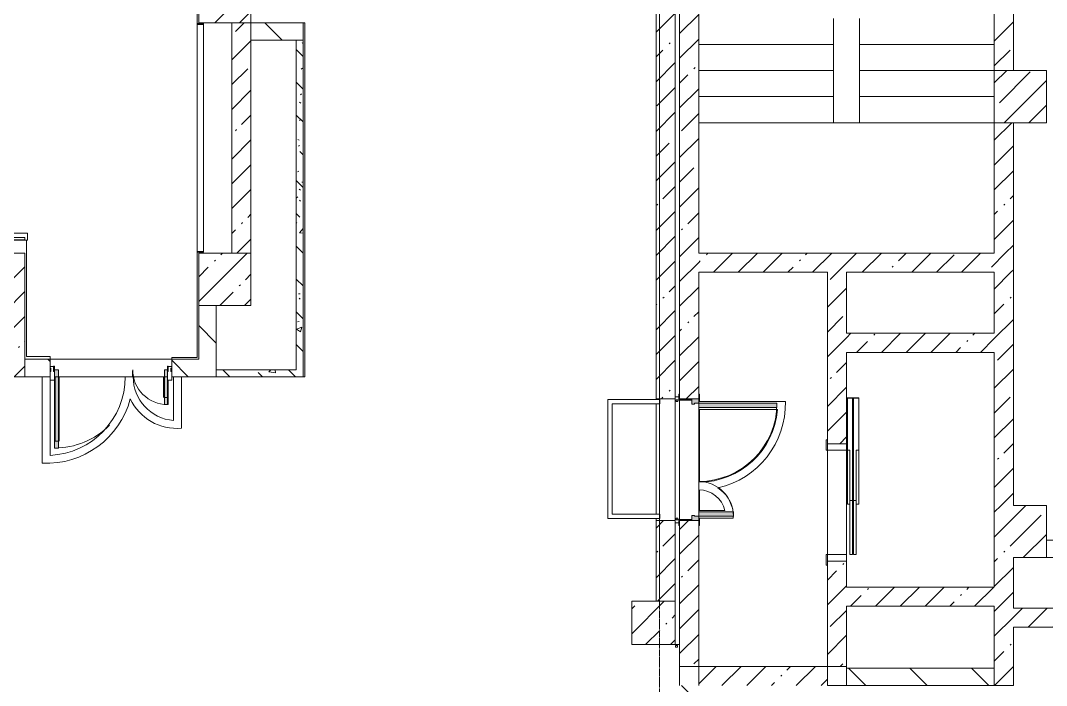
# Model space of a CAD drawing. Header units: millimetres. Extents: x 81548 to 272142, y -8553 to 29000.
# Drawn here: x 176092 to 187892, y 10230 to 17875 of the extents above; entities that cross this region are included whole.
import ezdxf

# ---------------------------------------------------------------- set-up
doc = ezdxf.new("R2010")
doc.units = ezdxf.units.MM
doc.linetypes.add('Осевая', pattern=[31.75, 6.35, -4.7625, 15.875, -4.7625])
for name, color, linetype, lineweight, true_color in [('A-DETL-GENF-3', 7, 'Continuous', 5, 0xe2e2e2), ('A-DETL-GENF-5', 7, 'Continuous', 5, 0xaaaaaa), ('A-DOOR-2', 7, 'Continuous', 5, 0xe2e2e2), ('A-DOOR-3', 7, 'Continuous', 5, 0xaaaaaa), ('A-DOOR-FRAM-1', 7, 'Continuous', 5, 0xe2e2e2), ('A-DOOR-FRAM-3', 7, 'Continuous', 5, 0xaaaaaa), ('A-FLOR-1', 7, 'Continuous', 5, 0xaaaaaa), ('A-WALL-PATT-1', 7, 'Continuous', 5, 0x787878), ('I-WALL-6', 7, 'Continuous', 5, 0x787878)]:
    doc.layers.add(name, color=color, linetype=linetype, lineweight=lineweight, true_color=true_color)
for name, color, linetype, lineweight in [('A-GLAZ-CWMG-2', 7, 'Continuous', 5), ('A-WALL', 7, 'Continuous', 9), ('A-WALL-3', 7, 'Continuous', 5), ('I-WALL-4', 7, 'Continuous', 5), ('S-COLS-3', 7, 'Continuous', 5), ('S-STRS-1', 7, 'Continuous', 5), ('Оси', 7, 'Continuous', 9), ('Оси-2', 7, 'Осевая', 9)]:
    doc.layers.add(name, color=color, linetype=linetype, lineweight=lineweight)
pattern_1 = [(135, (145131.5, 0), (-353.5534, -353.5534), [])]
pattern_2 = [(45, (145131.5, 0), (-285.123, 285.123), []), (45, (145416.64, 0), (-285.123, 285.123), [504.031, -100.806, 16.764, -84.042])]
pattern_3 = [(135, (145131.5, 0), (-377.171, -377.171), [533.4, -88.9, 17.78, -88.9]), (135, (145131.5, 376.94), (-377.171, -377.171), []), (50, (145131.5, 0), (637.6445, -55.7866), [66.675, -733.425]), (355, (145131.5, 0), (-123.349, 668.699), [53.34, -586.74]), (100.451, (145184.65, -4.65), (514.299, 612.908), [56.665, -623.315]), (46.184, (145131.5, 177.8), (948.776, -147.15), [100.012, -1100.137]), (96.636, (145210.6, 165.5), (830.91, 865.997), [84.998, -934.973]), (351.184, (145131.5, 177.8), (830.918, 865.988), [80.01, -880.11]), (21, (145220.4, 133.35), (530.6506, -357.928), [66.675, -733.425]), (326, (145220.4, 133.35), (216.308, 644.658), [53.34, -586.74]), (71.451, (145264.64, 103.5), (746.96, 286.724), [56.665, -623.315]), (37.5, (145131.52, 0), (10.8105, 295.9426), [16.764, -562.864, 16.764, -578.866, -588.962]), (37.5, (145131.52, 0), (10.8105, 295.9426), [-1175.258, 16.764, -572.198]), (7.5, (145131.52, 0), (233.8692, 350.6318), [16.764, -322.834, 16.764, -549.529, -224.472]), (7.5, (145131.52, 0), (233.8692, 350.6318), [-905.891, 16.764, -207.708]), (327.5, (144933.27, 0), (474.5678, -20.0513), [16.764, -205.486, 16.764, -676.656, -920.115]), (327.5, (144933.27, 0), (474.5678, -20.0513), [-915.67, 16.764, -903.351]), (317.5, (144844.37, 0), (518.452, 88.9934), [16.764, -272.161, 16.764, -443.738, -653.415]), (317.5, (144844.37, 0), (518.452, 88.9934), [-749.427, 16.764, -636.651])]

# ---------------------------------------------------------------- blocks, each defined once
blk = doc.blocks.new('BSC_Колонна _Прямоугольная - 600х600-V57-2_10_3_птичка')
at = {"layer": 'S-COLS-3'}
h = blk.add_hatch(dxfattribs=at)
h.set_pattern_fill('FP_85', color=256, style=0, pattern_type=2)
h.set_pattern_definition([(45, (-42460, -17000), (-285.123, 285.123), []), (45, (-42174.88, -17000), (-285.123, 285.123), [504.031, -100.806, 16.764, -84.042])])
h.paths.add_polyline_path([(-300, -300), (300, -300), (300, 300), (-300, 300)])
for p, q in [((300, 300), (-300, 300)), ((-300, 300), (-300, -300)), ((300, -300), (300, 300)), ((-300, -300), (300, -300))]:
    blk.add_line(p, q, dxfattribs=at)
blk = doc.blocks.new('BSC_Колонна _Прямоугольная - 600х600-V71-2_10_3_птичка')
at = {"layer": 'S-COLS-3'}
h = blk.add_hatch(dxfattribs=at)
h.set_pattern_fill('FP_98', color=256, style=0, pattern_type=2)
h.set_pattern_definition([(45, (-33310, -18150), (-285.123, 285.123), []), (45, (-33024.88, -18150), (-285.123, 285.123), [504.031, -100.806, 16.764, -84.042])])
h.paths.add_polyline_path([(-300, -300), (300, -300), (300, 300), (-300, 300), (-300, 12)])
for p, q in [((300, 300), (-300, 300)), ((-300, 300), (-300, -300)), ((300, -300), (300, 300)), ((-300, -300), (300, -300))]:
    blk.add_line(p, q, dxfattribs=at)
blk = doc.blocks.new('BSC_Колонна _Прямоугольная - 600х600-V81-2_10_3_птичка')
at = {"layer": 'S-COLS-3'}
h = blk.add_hatch(dxfattribs=at)
h.set_pattern_fill('FP_102', color=256, style=0, pattern_type=2)
h.set_pattern_definition([(45, (-33310, -14900), (-285.123, 285.123), []), (45, (-33024.88, -14900), (-285.123, 285.123), [504.031, -100.806, 16.764, -84.042])])
h.paths.add_polyline_path([(-300, -300), (300, -300), (300, 300), (-300, 300), (-300, -208)])
for p, q in [((300, 300), (-300, 300)), ((-300, 300), (-300, -300)), ((300, -300), (300, 300)), ((-300, -300), (300, -300))]:
    blk.add_line(p, q, dxfattribs=at)
blk = doc.blocks.new('110_Дверь_СКБ_2Ст - Д-2 1450x2100h_Лестничная клетка EIS60-31576737-2_10_3_птичка')
at = {"layer": 'A-DOOR-2'}
for points in [[(-587.5, 852.6), (-587.5, 1010), (-637.5, 1010), (-637.5, 110), (-587.5, 110)], [(662.5, 510), (612.5, 510), (612.5, 110), (662.5, 110)], [(712.5, 30), (697.5, 30), (697.5, -110), (712.5, -110), (712.5, -75.9)]]:
    blk.add_hatch(color=256, dxfattribs=at).paths.add_polyline_path(points)
h = blk.add_hatch(color=256, dxfattribs=at)
h.paths.add_polyline_path([(712.5, 110), (662.5, 110), (662.5, 60), (652.5, 60), (652.5, 30), (712.5, 30)])
h.paths.add_polyline_path([(-627.5, 30), (-627.5, 60), (-637.5, 60), (-637.5, 110), (-687.5, 110), (-687.5, 30)])
at = {"layer": 'A-DOOR-FRAM-1'}
for points in [[(-672.5, 110), (-672.5, 118), (-742.5, 118), (-742.5, 110), (-697.3, 110)], [(-672.5, 30), (-687.5, 30), (-687.5, -110), (-672.5, -110), (-672.5, -75.9)], [(767.5, 110), (767.5, 118), (697.5, 118), (697.5, 110)], [(-672.5, -110), (-742.5, -110), (-742.5, -118), (-672.5, -118)], [(767.5, -118), (767.5, -110), (697.5, -110), (697.5, -118)]]:
    blk.add_hatch(color=256, dxfattribs=at).paths.add_polyline_path(points)
at = {"layer": 'A-DOOR-3'}
for p, q in [((-637.5, 1010), (-637.5, 110)), ((-587.5, 1010), (-637.5, 1010)), ((-587.5, 110), (-587.5, 1010)), ((662.5, 510), (612.5, 510)), ((612.5, 510), (612.5, 110)), ((662.5, 110), (662.5, 510)), ((-637.5, 110), (-587.5, 110)), ((612.5, 110), (662.5, 110))]:
    blk.add_line(p, q, dxfattribs=at)
for centre, radius, start, end in [((-637.5, 110), 900, 0, 90), ((662.5, 110), 400, 90, 180)]:
    blk.add_arc(centre, radius, start, end, dxfattribs=at)
at = {"layer": 'A-DOOR-FRAM-3'}
for p, q in [((-672.5, 118), (-742.5, 118)), ((-742.5, 118), (-742.5, 110)), ((-742.5, 110), (-672.5, 110)), ((-637.5, 110), (-687.5, 110)), ((-687.5, 110), (-687.5, 30)), ((-687.5, 30), (-627.5, 30)), ((-672.5, 30), (-687.5, 30)), ((-687.5, 30), (-687.5, -110)), ((-672.5, 110), (-672.5, 118)), ((-672.5, -110), (-672.5, 30)), ((-637.5, 60), (-637.5, 110)), ((-627.5, 60), (-637.5, 60)), ((-627.5, 30), (-627.5, 60)), ((662.5, 60), (652.5, 60)), ((652.5, 60), (652.5, 30)), ((652.5, 30), (712.5, 30)), ((662.5, 110), (662.5, 60)), ((712.5, 110), (662.5, 110)), ((767.5, 118), (697.5, 118)), ((697.5, 118), (697.5, 110)), ((697.5, 110), (767.5, 110)), ((712.5, 30), (697.5, 30)), ((697.5, 30), (697.5, -110)), ((712.5, 30), (712.5, 110)), ((712.5, -110), (712.5, 30)), ((767.5, 110), (767.5, 118)), ((-672.5, -110), (-742.5, -110)), ((-742.5, -110), (-742.5, -118)), ((-742.5, -118), (-672.5, -118)), ((-687.5, -110), (-672.5, -110)), ((-672.5, -118), (-672.5, -110)), ((697.5, -110), (712.5, -110)), ((767.5, -110), (697.5, -110)), ((697.5, -110), (697.5, -118)), ((697.5, -118), (767.5, -118)), ((767.5, -118), (767.5, -110))]:
    blk.add_line(p, q, dxfattribs=at)
blk = doc.blocks.new('BSC_Колонна _Прямоугольная - 500х500-V141-2_10_3_птичка')
at = {"layer": 'S-COLS-3'}
h = blk.add_hatch(dxfattribs=at)
h.set_pattern_fill('FP_160', color=256, style=0, pattern_type=2)
h.set_pattern_definition([(45, (-38240, -10950), (-285.123, 285.123), []), (45, (-37954.88, -10950), (-285.123, 285.123), [504.031, -100.806, 16.764, -84.042])])
h.paths.add_polyline_path([(-250, -250), (250, -250), (250, 250), (-250, 250)])
for p, q in [((250, 250), (-250, 250)), ((-250, 250), (-250, -250)), ((250, -250), (250, 250)), ((-250, -250), (250, -250))]:
    blk.add_line(p, q, dxfattribs=at)
blk = doc.blocks.new('DOR_Дверь лифта - 1350х2050h-V146-2_10_3_птичка')
at = {"layer": 'A-DOOR-3'}
for p, q in [((-600, 125), (-720, 125)), ((-720, 125), (-720, 110)), ((-600, 110), (-600, 125)), ((720, 125), (600, 125)), ((600, 125), (600, 110)), ((720, 110), (720, 125)), ((-720, 110), (-600, 110)), ((-675, 110), (-675, -110)), ((-600, 110), (-675, 110)), ((600, 110), (-600, 110)), ((-600, 110), (-600, -110)), ((600, -110), (600, 110)), ((675, 110), (600, 110)), ((600, 110), (720, 110)), ((675, -110), (675, 110)), ((-675, -110), (-600, -110)), ((-600, -110), (600, -110)), ((600, -110), (675, -110)), ((-600, -150), (-600, -180)), ((20, -150), (-600, -150)), ((-600, -180), (20, -180)), ((-600, -190), (-600, -220)), ((20, -190), (-600, -190)), ((-600, -220), (20, -220)), ((-20, -120), (-20, -150)), ((600, -120), (-20, -120)), ((-20, -150), (600, -150)), ((-20, -220), (-20, -250)), ((600, -220), (-20, -220)), ((20, -180), (20, -150)), ((20, -220), (20, -190)), ((600, -150), (600, -120)), ((600, -250), (600, -220)), ((-20, -250), (600, -250))]:
    blk.add_line(p, q, dxfattribs=at)
at = {"layer": 'A-DOOR-FRAM-3'}
for p, q in [((600, -117), (600, -120)), ((1203, -117), (600, -117)), ((1203, -183), (1203, -117)), ((1200, -180), (20, -180)), ((20, -180), (20, -183)), ((20, -183), (1203, -183)), ((1203, -187), (20, -187)), ((20, -187), (20, -190)), ((20, -190), (1200, -190)), ((600, -120), (1200, -120)), ((1200, -120), (1200, -180)), ((1200, -190), (1200, -250)), ((1203, -253), (1203, -187)), ((600, -250), (600, -253)), ((1200, -250), (600, -250)), ((600, -253), (1203, -253))]:
    blk.add_line(p, q, dxfattribs=at)
blk = doc.blocks.new('Прямоугольный импост - Импост структурный с накладкой - 160мм Темный-32479175-2_10_3_птичка')
at = {"layer": 'A-GLAZ-CWMG-2'}
for p, q in [((-50, 40), (-50, 140)), ((-50, 140), (0, 140)), ((0, 140), (0, 40)), ((-40, 40), (-50, 40)), ((-50, -17), (-50, 0)), ((-50, 0), (-40, 0)), ((-40, 0), (-40, 40)), ((-10, 40), (-10, 0)), ((0, 40), (-10, 40)), ((-10, 0), (0, 0)), ((0, 0), (0, -17)), ((0, -17), (-50, -17))]:
    blk.add_line(p, q, dxfattribs=at)
blk = doc.blocks.new('Дверь_Витражная_остекление_ - Д-39_л_ Актовый-32481803-2_10_3_птичка')
at = {"layer": 'A-DETL-GENF-3'}
for points in [[(605, 920), (605, 20), (650, 20), (650, 920)], [(-660, 420), (-660, 140), (-650, 140), (-650, 40), (-660, 40), (-660, 20), (-615, 20), (-615, 420)]]:
    blk.add_hatch(color=256, dxfattribs=at).paths.add_polyline_path(points)
at = {"layer": 'A-DETL-GENF-5'}
for p, q in [((596, 840), (596, 100)), ((650, 920), (605, 920)), ((605, 920), (605, 20)), ((650, 920), (605, 920)), ((605, 920), (605, 20)), ((650, 840), (605, 840)), ((640, 840), (640, 100)), ((650, 920), (650, 140)), ((650, 140), (650, 920)), ((-660, 420), (-615, 420)), ((-660, 420), (-660, 140)), ((-615, 420), (-660, 420)), ((-660, 420), (-660, 140)), ((-615, 420), (-615, 20)), ((-615, 20), (-615, 420)), ((-660, 340), (-615, 340)), ((-650, 340), (-650, 140)), ((-606, 340), (-606, 100)), ((-650, 100), (-615, 100)), ((-615, 20), (-650, 20)), ((-650, 20), (-615, 20)), ((650, 100), (605, 100)), ((605, 20), (650, 20)), ((605, 20), (650, 20)), ((650, 40), (650, 20)), ((650, 20), (650, 40))]:
    blk.add_line(p, q, dxfattribs=at)
at = {"layer": 'A-DOOR-3'}
for p, q in [((650, 920), (650, 140)), ((-650, 420), (-650, 140)), ((-650, 20), (-660, 20)), ((-660, 20), (-660, -20)), ((-650, 40), (-650, 20)), ((-650, -20), (-650, 20)), ((650, 40), (650, 20)), ((660, 20), (650, 20)), ((650, 20), (650, -20)), ((660, -20), (660, 20)), ((-660, -20), (-650, -20)), ((650, -20), (660, -20))]:
    blk.add_line(p, q, dxfattribs=at)
for centre, radius, start, end in [((650, 20), 900, 90, 134.8292), ((-650, 20), 400, 360, 90), ((650, 20), 900, 174.8223, 180)]:
    blk.add_arc(centre, radius, start, end, dxfattribs=at)
blk = doc.blocks.new('Прямоугольный импост - Импост структурный с накладкой - 160мм Темный-32479277-2_10_3_птичка')
at = {"layer": 'A-GLAZ-CWMG-2'}
for p, q in [((0, 140), (-50, 140)), ((-50, 140), (-50, 40)), ((0, 40), (0, 140)), ((-50, 40), (-40, 40)), ((-40, 0), (-50, 0)), ((-50, 0), (-50, -17)), ((-40, 40), (-40, 0)), ((-10, 0), (-10, 40)), ((-10, 40), (0, 40)), ((0, 0), (-10, 0)), ((0, -17), (0, 0)), ((-50, -17), (0, -17))]:
    blk.add_line(p, q, dxfattribs=at)
blk = doc.blocks.new('Стены наклон_ амфитеатр - Стены наклон_ амфитеатр-32992696-2_10_3_птичка')
at = {"layer": 'A-WALL-PATT-1'}
h = blk.add_hatch(dxfattribs=at)
h.set_pattern_fill('FP_173', color=256, style=0, pattern_type=2)
h.set_pattern_definition([(0, (26444.5, 15393.4), (0, 246.1), []), (90, (26444.5, 15393.4), (-1300, 8e-14), [])])
h.paths.add_polyline_path([(31010, 15354), (31010, 15381), (21879, 15381), (21879, 15354), (30993, 15354)])
at = {"layer": 'A-WALL-3'}
for p, q in [((31041, 15431), (21879, 15431)), ((21879, 15431), (21879, 15381)), ((21879, 15381), (31010, 15381)), ((21879, 15354), (21879, 15381)), ((21879, 15350), (21879, 15354)), ((31010, 15354), (21879, 15354)), ((31010, 15350), (21879, 15350)), ((31010, 15381), (31010, 15350)), ((31010, 15350), (31041, 15350)), ((31041, 15350), (31041, 15431))]:
    blk.add_line(p, q, dxfattribs=at)

msp = doc.modelspace()

# ---------------------------------------------------------------- hatches: boundary and pattern name
at = {"layer": 'I-WALL-4'}
h = msp.add_hatch(dxfattribs=at)
h.set_pattern_fill('FP_63', color=256, style=0, pattern_type=2)
h.set_pattern_definition(pattern_2)
h.paths.add_polyline_path([(183401.5, 11200), (183621.5, 11200), (183621.5, 12125), (183401.5, 12125), (183401.5, 11221)])
h.paths.add_polyline_path([(183401.5, 13525), (183621.5, 13525), (183621.5, 21575), (183401.5, 21575), (183401.5, 13534.8)])
h.paths.add_polyline_path([(183401.5, 22975), (183621.5, 22975), (183621.5, 23400), (183401.5, 23400), (183401.5, 23004)])
h = msp.add_hatch(dxfattribs=at)
h.set_pattern_fill('FP_63', color=256, style=0, pattern_type=2)
h.set_pattern_definition(pattern_2)
h.paths.add_polyline_path([(183891.5, 10450), (183891.5, 12125), (183671.5, 12125), (183671.5, 10450), (183705.6, 10450)])
h.paths.add_polyline_path([(183705.6, 13525), (183891.5, 13525), (183891.5, 21575), (183671.5, 21575), (183671.5, 13525)])
h.paths.add_polyline_path([(183671.5, 22975), (183891.5, 22975), (183891.5, 23420.3), (183671.5, 23420.3), (183671.5, 23030)])
h = msp.add_hatch(dxfattribs=at)
h.set_pattern_fill('FP_63', color=256, style=0, pattern_type=2)
h.set_pattern_definition(pattern_2)
h.paths.add_polyline_path([(187511.5, 17300), (187511.5, 22700), (187291.5, 22700), (187291.5, 17300)])
h = msp.add_hatch(dxfattribs=at)
h.set_pattern_fill('FP_63', color=256, style=0, pattern_type=2)
h.set_pattern_definition(pattern_2)
h.paths.add_polyline_path([(178723.4, 15200), (178741.5, 15200), (178741.5, 17850), (178521.5, 17850), (178521.5, 15200)])
h = msp.add_hatch(dxfattribs=at)
h.set_pattern_fill('FP_66', color=256, style=0, pattern_type=2)
h.set_pattern_definition(pattern_1)
h.paths.add_polyline_path([(179261.5, 17650), (179341.5, 17650), (179341.5, 17850), (178741.5, 17850), (178741.5, 17650), (179063, 17650)])
h = msp.add_hatch(dxfattribs=at)
h.set_pattern_fill('FP_63', color=256, style=0, pattern_type=2)
h.set_pattern_definition(pattern_2)
h.paths.add_polyline_path([(187511.5, 15200), (187511.5, 16700), (187291.5, 16700), (187291.5, 15200)])
h = msp.add_hatch(dxfattribs=at)
h.set_pattern_fill('FP_63', color=256, style=0, pattern_type=2)
h.set_pattern_definition(pattern_2)
h.paths.add_polyline_path([(175921.5, 13780), (176141.5, 13780), (176141.5, 15200), (175921.5, 15200), (175921.5, 14000)])
h = msp.add_hatch(dxfattribs=at)
h.set_pattern_fill('FP_63', color=256, style=0, pattern_type=2)
h.set_pattern_definition(pattern_2)
h.paths.add_polyline_path([(185591.5, 14980), (187511.5, 14980), (187511.5, 15200), (183891.5, 15200), (183891.5, 14980), (185371.5, 14980)])
h = msp.add_hatch(dxfattribs=at)
h.set_pattern_fill('FP_63', color=256, style=0, pattern_type=2)
h.set_pattern_definition(pattern_2)
h.paths.add_polyline_path([(185591.5, 14280), (185591.5, 14980), (185371.5, 14980), (185371.5, 14280)])
h = msp.add_hatch(dxfattribs=at)
h.set_pattern_fill('FP_63', color=256, style=0, pattern_type=2)
h.set_pattern_definition(pattern_2)
h.paths.add_polyline_path([(187511.5, 10230), (187511.5, 11700), (187291.5, 11700), (187291.5, 10230)])
h.paths.add_polyline_path([(187511.5, 12300), (187511.5, 14980), (187291.5, 14980), (187291.5, 12300)])
h = msp.add_hatch(dxfattribs=at)
h.set_pattern_fill('FP_66', color=256, style=0, pattern_type=2)
h.set_pattern_definition(pattern_1)
h.paths.add_polyline_path([(178341.5, 13780), (178341.5, 14600), (178141.5, 14600), (178141.5, 13780)])
h = msp.add_hatch(dxfattribs=at)
h.set_pattern_fill('FP_63', color=256, style=0, pattern_type=2)
h.set_pattern_definition(pattern_2)
h.paths.add_polyline_path([(185371.5, 10450), (185591.5, 10450), (185591.5, 11660), (185371.5, 11660), (185371.5, 11221)])
h.paths.add_polyline_path([(185591.5, 13010), (185591.5, 14280), (185371.5, 14280), (185371.5, 13010), (185562.6, 13010)])
h = msp.add_hatch(dxfattribs=at)
h.set_pattern_fill('FP_63', color=256, style=0, pattern_type=2)
h.set_pattern_definition(pattern_2)
h.paths.add_polyline_path([(187291.5, 14060), (187291.5, 14280), (185591.5, 14280), (185591.5, 14060), (186491.1, 14060)])
h = msp.add_hatch(dxfattribs=at)
h.set_pattern_fill('FP_66', color=256, style=0, pattern_type=2)
h.set_pattern_definition(pattern_1)
h.paths.add_polyline_path([(178134.5, 13780), (178141.5, 13780), (178141.5, 13980), (177831.5, 13980), (177831.5, 13780)])
h.paths.add_polyline_path([(176277.4, 13780), (176431.5, 13780), (176431.5, 13980), (176141.5, 13980), (176141.5, 13780)])
h = msp.add_hatch(dxfattribs=at)
h.set_pattern_fill('FP_66', color=256, style=0, pattern_type=2)
h.set_pattern_definition(pattern_1)
h.paths.add_polyline_path([(192592.2, 11700), (193291.5, 11700), (193291.5, 11900), (191817.2, 11900), (191817.2, 11700), (192392.2, 11700)])
h.paths.add_polyline_path([(190367.2, 11700), (190367.2, 11900), (187891.5, 11900), (187891.5, 11700), (190337.2, 11700)])
h.paths.add_polyline_path([(196704.9, 11700), (196841.5, 11700), (196841.5, 11900), (193891.5, 11900), (193891.5, 11700), (195776.4, 11700)])
h = msp.add_hatch(dxfattribs=at)
h.set_pattern_fill('FP_63', color=256, style=0, pattern_type=2)
h.set_pattern_definition(pattern_2)
h.paths.add_polyline_path([(187291.5, 11140), (187291.5, 11360), (185591.5, 11360), (185591.5, 11140), (186491.1, 11140)])
h = msp.add_hatch(dxfattribs=at)
h.set_pattern_fill('FP_63', color=256, style=0, pattern_type=2)
h.set_pattern_definition(pattern_2)
h.paths.add_polyline_path([(187511.5, 10900), (189892.2, 10900), (189892.2, 11120), (187511.5, 11120)])
h = msp.add_hatch(dxfattribs=at)
h.set_pattern_fill('FP_63', color=256, style=0, pattern_type=2)
h.set_pattern_definition(pattern_2)
h.paths.add_polyline_path([(185371.5, 10230), (185371.5, 10450), (183891.5, 10450), (183891.5, 10230), (184634.1, 10230)])
h = msp.add_hatch(dxfattribs=at)
h.set_pattern_fill('FP_66', color=256, style=0, pattern_type=2)
h.set_pattern_definition(pattern_1)
h.paths.add_polyline_path([(187291.5, 10230), (187291.5, 10430), (185591.5, 10430), (185591.5, 10230), (186491.1, 10230)])
h = msp.add_hatch(dxfattribs=at)
h.set_pattern_fill('FP_66', color=256, style=0, pattern_type=2)
h.set_pattern_definition(pattern_1)
h.paths.add_polyline_path([(183671.5, 7900), (183871.5, 7900), (183871.5, 8000), (183671.5, 8000)])
h.paths.add_polyline_path([(183671.5, 10130), (183871.5, 10130), (183871.5, 10230), (183671.5, 10230)])
at = {"layer": 'I-WALL-6'}
h = msp.add_hatch(dxfattribs=at)
h.set_pattern_fill('FP_76', color=256, style=0, pattern_type=2)
h.set_pattern_definition(pattern_3)
h.paths.add_polyline_path([(179341.5, 13780), (179341.5, 17650), (179261.5, 17650), (179261.5, 13780)])
h = msp.add_hatch(dxfattribs=at)
h.set_pattern_fill('FP_76', color=256, style=0, pattern_type=2)
h.set_pattern_definition(pattern_3)
h.paths.add_polyline_path([(178341.5, 13780), (179261.5, 13780), (179261.5, 13860), (178341.5, 13860)])
at = {"layer": 'S-COLS-3'}
h = msp.add_hatch(dxfattribs=at)
h.set_pattern_fill('FP_63', color=256, style=0, pattern_type=2)
h.set_pattern_definition(pattern_2)
h.paths.add_polyline_path([(187511.5, 11700), (187891.5, 11700), (187891.5, 12300), (187291.5, 12300), (187291.5, 11700)])

# ---------------------------------------------------------------- linework, layer by layer
at = {"layer": 'A-FLOR-1'}
for p, q in [((178121.5, 17840), (178121.5, 18470)), ((179341.5, 17850), (179362.5, 17850)), ((179362.5, 17850), (179362.5, 13780)), ((176161.5, 15350), (176161.5, 14011)), ((178121.5, 14000), (178121.5, 15210)), ((176161.5, 14011), (176431.5, 14011)), ((176431.5, 14011), (176431.5, 13980)), ((177831.5, 13980), (177831.5, 14000)), ((177831.5, 14000), (178121.5, 14000)), ((176341.8, 13780), (176341.8, 12786.3)), ((176431.8, 12875.9), (176431.8, 13740)), ((177296.8, 13780), (177781.5, 13780)), ((177851.8, 13780), (177851.8, 13276.6)), ((177941.8, 13187.1), (177941.8, 13780)), ((179362.5, 13780), (179341.5, 13780)), ((183444.7, 13518), (182844.7, 13518)), ((182844.7, 13518), (182844.7, 12148.2)), ((182894.7, 12198.2), (182894.7, 13468)), ((182894.7, 13468), (183444.7, 13468)), ((183444.7, 13468), (183444.7, 13518)), ((183663.5, 13550), (183621.5, 13550)), ((184889.7, 13493.1), (183894.9, 13493.1)), ((183894.9, 13493.1), (183894.9, 13475)), ((183901.5, 13492.5), (183901.5, 13550)), ((183894.9, 13425), (183894.9, 13403.1)), ((183894.9, 13403.1), (184797.2, 13403.1)), ((183901.5, 12568.5), (183901.5, 13403.1)), ((183894.9, 12568.1), (183894.9, 12478.1)), ((183901.5, 12242), (183901.5, 12477.5)), ((183444.7, 12198.2), (182894.7, 12198.2)), ((183444.7, 12148.2), (183444.7, 12198.2)), ((184192, 12242), (183894.9, 12242)), ((183894.9, 12242), (183894.9, 12225)), ((183894.9, 12175), (183894.9, 12152)), ((182844.7, 12148.2), (183444.7, 12148.2)), ((183621.5, 12100), (183663.5, 12100)), ((183894.9, 12152), (184289.3, 12152)), ((183901.5, 12100), (183901.5, 12152)), ((183671.5, 10700), (183621.5, 10700)), ((183671.5, 10230), (183671.5, 10450))]:
    msp.add_line(p, q, dxfattribs=at)
for centre, radius, start, end in [((176391.8, 13780), 905, 272.53324, 0), ((177891.8, 13780), 505, 180, 265.45696), ((176391.8, 13780), 995, 267.1196, 345.20242), ((177891.8, 13780), 595, 205.28402, 274.82046), ((183894.9, 13473.1), 995, 282.67054, 1.1511), ((183894.9, 13473.1), 905, 270, 355.56313), ((183894.9, 12173.1), 305, 13.0427, 90), ((183894.9, 12173.1), 395, 7.55422, 56.45952), ((183894.9, 12173.1), 395, 356.92799, 0.27403)]:
    msp.add_arc(centre, radius, start, end, dxfattribs=at)
at = {"layer": 'A-WALL'}
for p, q in [((178134, 17840), (178134, 17830)), ((178146.5, 17840), (178146.5, 17830)), ((178741.5, 17650), (178741.5, 17850)), ((179341.5, 17650), (179261.5, 17650)), ((178134, 15220), (178134, 15210)), ((178146.5, 15220), (178146.5, 15210)), ((176141.5, 13780), (176141.5, 13980)), ((187291.5, 10230), (187291.5, 10430))]:
    msp.add_line(p, q, dxfattribs=at)
at = {"layer": 'A-WALL-3'}
for p, q in [((183651.5, 13515), (183631.5, 13515)), ((183631.5, 13515), (183631.5, 13495)), ((183631.5, 13495), (183651.5, 13495)), ((183651.5, 13495), (183651.5, 13515)), ((183631.5, 12155), (183631.5, 12135)), ((183651.5, 12155), (183631.5, 12155)), ((183651.5, 12135), (183651.5, 12155)), ((183631.5, 12135), (183651.5, 12135)), ((183626, 10689), (183626, 10669)), ((183646, 10689), (183626, 10689)), ((183626, 10669), (183646, 10669)), ((183646, 10669), (183646, 10689))]:
    msp.add_line(p, q, dxfattribs=at)
at = {"layer": 'I-WALL-4'}
for p, q in [((187291.5, 22700), (187291.5, 17300)), ((187511.5, 17300), (187511.5, 22700)), ((183401.5, 21584.5), (183401.5, 13518)), ((183621.5, 11200), (183621.5, 21584.5)), ((183671.5, 21520), (183671.5, 13580)), ((183891.5, 15200), (183891.5, 21520)), ((178196.5, 17840), (178121.5, 17840)), ((178121.5, 15210), (178121.5, 17840)), ((178121.5, 17830), (178196.5, 17830)), ((178196.5, 17840), (178196.5, 15210)), ((178521.5, 17850), (178521.5, 15200)), ((179341.5, 17850), (178741.5, 17850)), ((179341.5, 13780), (179341.5, 17850)), ((178741.5, 15200), (178741.5, 17650)), ((178741.5, 17650), (179261.5, 17650)), ((179261.5, 17650), (179261.5, 13860)), ((187291.5, 16700), (187291.5, 15200)), ((187511.5, 12300), (187511.5, 16700)), ((176141.5, 15200), (175741.5, 15200)), ((176141.5, 13980), (176141.5, 15200)), ((178121.5, 15220), (178196.5, 15220)), ((178121.5, 15210), (178196.5, 15210)), ((187291.5, 15200), (183891.5, 15200)), ((183891.5, 13580), (183891.5, 14980)), ((183891.5, 14980), (185371.5, 14980)), ((185371.5, 14980), (185371.5, 13010)), ((185591.5, 14980), (187291.5, 14980)), ((185591.5, 14280), (185591.5, 14980)), ((187291.5, 14980), (187291.5, 14280)), ((178141.5, 14600), (178141.5, 13980)), ((178341.5, 14600), (178341.5, 13780)), ((187291.5, 14280), (185591.5, 14280)), ((185591.5, 13010), (185591.5, 14060)), ((185591.5, 14060), (187291.5, 14060)), ((187291.5, 14060), (187291.5, 12300)), ((176141.5, 13980), (178141.5, 13980)), ((176431.5, 13780), (176431.5, 13980)), ((177831.5, 13980), (177831.5, 13780)), ((179261.5, 13860), (178341.5, 13860)), ((165341.5, 13780), (176431.5, 13780)), ((177296.8, 13780), (176481.5, 13780)), ((177831.5, 13780), (179341.5, 13780)), ((183401.5, 13525), (183621.5, 13525)), ((183401.5, 12198.2), (183401.5, 13468)), ((183671.5, 12140), (183671.5, 13510)), ((183891.5, 13425), (183891.5, 12225)), ((185371.5, 13010), (185591.5, 13010)), ((183401.5, 12148.2), (183401.5, 11200)), ((183621.5, 12125), (183401.5, 12125)), ((183671.5, 12070), (183671.5, 10450)), ((183891.5, 12070), (183891.5, 10230)), ((190337.2, 11900), (187891.5, 11900)), ((187891.5, 11900), (187891.5, 11700)), ((187291.5, 11700), (187291.5, 11360)), ((187511.5, 11120), (187511.5, 11700)), ((187891.5, 11700), (189692.2, 11700)), ((185371.5, 11660), (185371.5, 10230)), ((185591.5, 11660), (185371.5, 11660)), ((185591.5, 11360), (185591.5, 11660)), ((187291.5, 11360), (185591.5, 11360)), ((185591.5, 10230), (185591.5, 11140)), ((185591.5, 11140), (187291.5, 11140)), ((187291.5, 11140), (187291.5, 10430)), ((189692.2, 11120), (187511.5, 11120)), ((187511.5, 10900), (189892.2, 10900)), ((187511.5, 10230), (187511.5, 10900)), ((183671.5, 10450), (183891.5, 10450)), ((185591.5, 10450), (183891.5, 10450)), ((187291.5, 10430), (185591.5, 10430)), ((185371.5, 10230), (187511.5, 10230))]:
    msp.add_line(p, q, dxfattribs=at)
at = {"layer": 'S-COLS-3'}
for p, q in [((187291.5, 12300), (187291.5, 11700)), ((187891.5, 12300), (187511.5, 12300)), ((187891.5, 11700), (187891.5, 12300)), ((187511.5, 11700), (187891.5, 11700))]:
    msp.add_line(p, q, dxfattribs=at)
at = {"layer": 'S-STRS-1'}
for p, q in [((185441.5, 17900), (185441.5, 17600)), ((185741.5, 17600), (185741.5, 17900)), ((185441.5, 17600), (183891.5, 17600)), ((185441.5, 17600), (183891.5, 17600)), ((185441.5, 17600), (185441.5, 17300)), ((185741.5, 17300), (185741.5, 17600)), ((185741.5, 17600), (187291.5, 17600)), ((185741.5, 17600), (187291.5, 17600)), ((185441.5, 17300), (183891.5, 17300)), ((185441.5, 17300), (183891.5, 17300)), ((185441.5, 17300), (185441.5, 17000)), ((185741.5, 17000), (185741.5, 17300)), ((185741.5, 17300), (187291.5, 17300)), ((185741.5, 17300), (187291.5, 17300)), ((185441.5, 17000), (183891.5, 17000)), ((185441.5, 17000), (183891.5, 17000)), ((185441.5, 17000), (185441.5, 16700)), ((185741.5, 16700), (185741.5, 17000)), ((185741.5, 17000), (187291.5, 17000)), ((185741.5, 17000), (187291.5, 17000)), ((185441.5, 16700), (183891.5, 16700)), ((185441.5, 16700), (183891.5, 16700)), ((185741.5, 16700), (185441.5, 16700)), ((185741.5, 16700), (187291.5, 16700)), ((185741.5, 16700), (187291.5, 16700))]:
    msp.add_line(p, q, dxfattribs=at)
at = {"layer": 'Оси'}
msp.add_line((183441.5, 11277.7), (183441.5, 23777.7), dxfattribs=at)
at = {"layer": 'Оси-2'}
msp.add_line((183441.5, 7947.2), (183441.5, 11277.7), dxfattribs=at)

# ---------------------------------------------------------------- block references
at = {"layer": 'A-DOOR-3'}
for name, p, rotation in [('Дверь_Витражная_остекление_ - Д-39_л_ Актовый-32481803-2_10_3_птичка', (177131.5, 13880), 180), ('110_Дверь_СКБ_2Ст - Д-2 1450x2100h_Лестничная клетка EIS60-31576737-2_10_3_птичка', (183781.5, 12837.5), 269.9999999999999), ('DOR_Дверь лифта - 1350х2050h-V146-2_10_3_птичка', (185481.5, 12335), 90)]:
    msp.add_blockref(name, p, dxfattribs=dict(at, rotation=rotation))
at = {"layer": 'A-GLAZ-CWMG-2', "rotation": 180}
msp.add_blockref('Прямоугольный импост - Импост структурный с накладкой - 160мм Темный-32479277-2_10_3_птичка', (176431.5, 13880), dxfattribs=at)
at = {"layer": 'A-GLAZ-CWMG-2', "extrusion": (0, 0, -1), "rotation": 180}
msp.add_blockref('Прямоугольный импост - Импост структурный с накладкой - 160мм Темный-32479175-2_10_3_птичка', (-177831.5, 13880), dxfattribs=at)
at = {"layer": 'A-WALL-3'}
msp.add_blockref('Стены наклон_ амфитеатр - Стены наклон_ амфитеатр-32992696-2_10_3_птичка', (145131.5, 0), dxfattribs=at)
at = {"layer": 'S-COLS-3'}
for name, p in [('BSC_Колонна _Прямоугольная - 600х600-V71-2_10_3_птичка', (178441.5, 18150)), ('BSC_Колонна _Прямоугольная - 600х600-V57-2_10_3_птичка', (187591.5, 17000)), ('BSC_Колонна _Прямоугольная - 600х600-V81-2_10_3_птичка', (178441.5, 14900)), ('BSC_Колонна _Прямоугольная - 500х500-V141-2_10_3_птичка', (183371.5, 10950))]:
    msp.add_blockref(name, p, dxfattribs=at)

doc.saveas('drawing.dxf')
